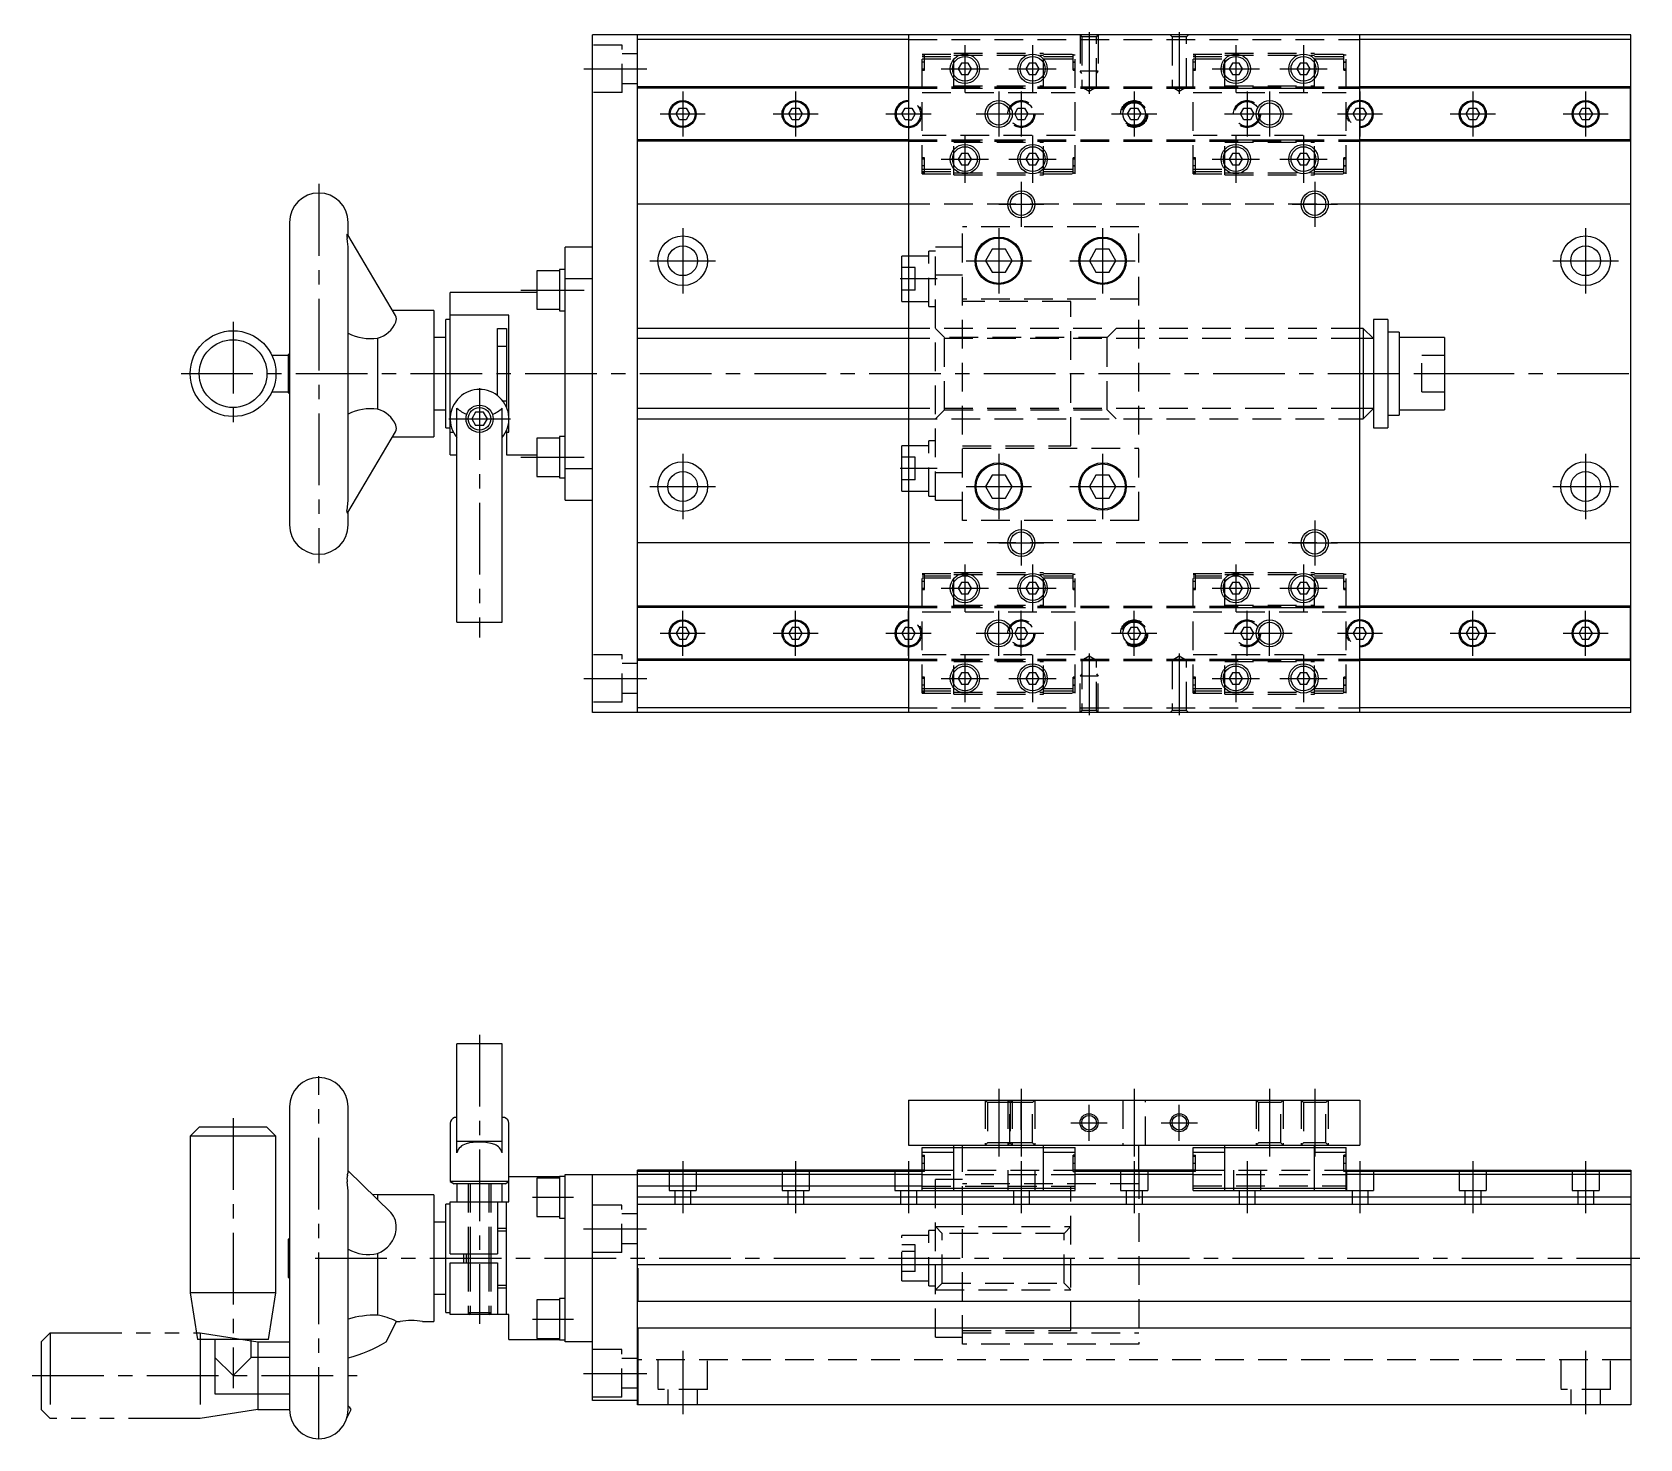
# Model space of a CAD drawing. Extents: x -2 to 580, y -8 to 322.
# Drawn here: x 224.1 to 580.2, y 10 to 321.5 of the extents above; entities that cross this region are included whole.
import ezdxf

# ---------------------------------------------------------------- set-up
doc = ezdxf.new("R2010")
doc.units = 0
doc.header["$LTSCALE"] = 0.5
for name, pattern in [('CENTER', [50.8, 31.75, -6.35, 6.35, -6.35]), ('DASHED', [19.05, 12.7, -6.35]), ('PHANTOM', [63.5, 31.75, -6.35, 6.35, -6.35, 6.35, -6.35])]:
    doc.linetypes.add(name, pattern=pattern)
for name, color, linetype in [('MSM_CENTER', 1, 'CENTER'), ('MSM_CONTINUOUS', 7, 'CONTINUOUS'), ('MSM_DASHED', 4, 'DASHED'), ('MSM_IMAGINARY', 6, 'PHANTOM'), ('MSM_NARROW', 5, 'CONTINUOUS')]:
    doc.layers.add(name, color=color, linetype=linetype)

msp = doc.modelspace()

# ---------------------------------------------------------------- linework, layer by layer
at = {"layer": 'MSM_CENTER'}
for p, q in [((458.23, 321.5), (458.23, 307.82)), ((478.23, 321.5), (478.23, 307.82)), ((430.73, 318.63), (430.73, 308.13)), ((445.73, 318.63), (445.73, 308.13)), ((490.73, 318.63), (490.73, 308.13)), ((505.73, 318.63), (505.73, 308.13)), ((346.31, 313.38), (360.31, 313.38)), ((421.81, 314.88), (421.26, 314.88)), ((425.48, 313.38), (435.98, 313.38)), ((440.48, 313.38), (450.98, 313.38)), ((455.21, 314.88), (454.66, 314.88)), ((481.81, 314.88), (481.26, 314.88)), ((485.48, 313.38), (495.98, 313.38)), ((500.48, 313.38), (510.98, 313.38)), ((515.21, 314.88), (514.66, 314.88)), ((368.23, 308.38), (368.23, 298.38)), ((393.23, 308.38), (393.23, 298.38)), ((418.23, 308.38), (418.23, 298.38)), ((438.23, 308.38), (438.23, 298.38)), ((443.23, 308.38), (443.23, 298.38)), ((468.23, 308.38), (468.23, 298.38)), ((493.23, 308.38), (493.23, 298.38)), ((498.23, 308.38), (498.23, 298.38)), ((518.23, 308.38), (518.23, 298.38)), ((543.23, 308.38), (543.23, 298.38)), ((568.23, 308.38), (568.23, 298.38)), ((363.23, 303.38), (373.23, 303.38)), ((388.23, 303.38), (398.23, 303.38)), ((413.23, 303.38), (423.23, 303.38)), ((433.23, 303.38), (448.23, 303.38)), ((463.23, 303.38), (473.23, 303.38)), ((488.23, 303.38), (503.23, 303.38)), ((513.23, 303.38), (523.23, 303.38)), ((538.23, 303.38), (548.23, 303.38)), ((563.23, 303.38), (573.23, 303.38)), ((430.73, 298.63), (430.73, 288.13)), ((445.73, 298.63), (445.73, 288.13)), ((490.73, 298.63), (490.73, 288.13)), ((505.73, 298.63), (505.73, 288.13)), ((425.48, 293.38), (435.98, 293.38)), ((440.48, 293.38), (450.98, 293.38)), ((485.48, 293.38), (495.98, 293.38)), ((500.48, 293.38), (510.98, 293.38)), ((421.81, 291.88), (421.26, 291.88)), ((455.21, 291.88), (454.66, 291.88)), ((481.81, 291.88), (481.26, 291.88)), ((515.21, 291.88), (514.66, 291.88)), ((287.63, 287.88), (287.63, 203.88)), ((443.23, 288.38), (443.23, 278.38)), ((508.23, 288.38), (508.23, 278.38)), ((438.23, 283.38), (448.23, 283.38)), ((503.23, 283.38), (513.23, 283.38)), ((368.23, 278.13), (368.23, 263.63)), ((438.23, 278.13), (438.23, 263.63)), ((461.23, 278.13), (461.23, 263.63)), ((568.23, 278.13), (568.23, 263.63)), ((360.98, 270.88), (375.48, 270.88)), ((430.98, 270.88), (445.48, 270.88)), ((453.98, 270.88), (468.48, 270.88)), ((560.98, 270.88), (575.48, 270.88)), ((332.41, 264.38), (346.41, 264.38)), ((424.61, 266.88), (416.36, 266.88)), ((268.63, 257.38), (268.63, 234.38)), ((257.13, 245.88), (580.23, 245.88)), ((323.23, 242.7), (323.23, 187.44)), ((316.41, 235.88), (330.06, 235.88)), ((368.23, 228.13), (368.23, 213.63)), ((438.23, 228.13), (438.23, 213.63)), ((461.23, 228.13), (461.23, 213.63)), ((568.23, 228.13), (568.23, 213.63)), ((332.41, 227.38), (346.41, 227.38)), ((424.61, 224.88), (416.36, 224.88)), ((360.98, 220.88), (375.48, 220.88)), ((430.98, 220.88), (445.48, 220.88)), ((453.98, 220.88), (468.48, 220.88)), ((560.98, 220.88), (575.48, 220.88)), ((443.23, 213.38), (443.23, 203.38)), ((508.23, 213.38), (508.23, 203.38)), ((438.23, 208.38), (448.23, 208.38)), ((503.23, 208.38), (513.23, 208.38)), ((430.73, 203.63), (430.73, 193.13)), ((445.73, 203.63), (445.73, 193.13)), ((490.73, 203.63), (490.73, 193.13)), ((505.73, 203.63), (505.73, 193.13)), ((421.81, 199.88), (421.26, 199.88)), ((455.21, 199.88), (454.66, 199.88)), ((481.81, 199.88), (481.26, 199.88)), ((515.21, 199.88), (514.66, 199.88)), ((425.48, 198.38), (435.98, 198.38)), ((440.48, 198.38), (450.98, 198.38)), ((485.48, 198.38), (495.98, 198.38)), ((500.48, 198.38), (510.98, 198.38)), ((368.23, 183.38), (368.23, 193.38)), ((393.23, 183.38), (393.23, 193.38)), ((418.23, 183.38), (418.23, 193.38)), ((438.23, 183.38), (438.23, 193.38)), ((443.23, 183.38), (443.23, 193.38)), ((468.23, 183.38), (468.23, 193.38)), ((493.23, 183.38), (493.23, 193.38)), ((498.23, 183.38), (498.23, 193.38)), ((518.23, 183.38), (518.23, 193.38)), ((543.23, 183.38), (543.23, 193.38)), ((568.23, 183.38), (568.23, 193.38)), ((363.23, 188.38), (373.23, 188.38)), ((388.23, 188.38), (398.23, 188.38)), ((413.23, 188.38), (423.23, 188.38)), ((433.23, 188.38), (448.23, 188.38)), ((463.23, 188.38), (473.23, 188.38)), ((488.23, 188.38), (503.23, 188.38)), ((513.23, 188.38), (523.23, 188.38)), ((538.23, 188.38), (548.23, 188.38)), ((563.23, 188.38), (573.23, 188.38)), ((430.73, 183.63), (430.73, 173.13)), ((445.73, 183.63), (445.73, 173.13)), ((458.23, 183.94), (458.23, 170.26)), ((478.23, 183.94), (478.23, 170.26)), ((490.73, 183.63), (490.73, 173.13)), ((505.73, 183.63), (505.73, 173.13)), ((346.31, 178.38), (360.31, 178.38)), ((425.48, 178.38), (435.98, 178.38)), ((440.48, 178.38), (450.98, 178.38)), ((485.48, 178.38), (495.98, 178.38)), ((500.48, 178.38), (510.98, 178.38)), ((421.81, 176.88), (421.26, 176.88)), ((455.21, 176.88), (454.66, 176.88)), ((481.81, 176.88), (481.26, 176.88)), ((515.21, 176.88), (514.66, 176.88)), ((323.23, 99.5), (323.23, 35.5)), ((287.63, 10), (287.63, 90.33)), ((438.23, 87.5), (438.23, 72.5)), ((443.23, 87.5), (443.23, 72.5)), ((468.23, 87.5), (468.23, 72.5)), ((498.23, 87.5), (498.23, 72.5)), ((508.23, 87.5), (508.23, 72.5)), ((458.23, 76), (458.23, 84)), ((478.23, 76), (478.23, 84)), ((268.63, 81), (268.63, 21.25)), ((454.23, 80), (462.23, 80)), ((474.23, 80), (482.23, 80)), ((368.23, 71.5), (368.23, 60)), ((393.23, 71.5), (393.23, 60)), ((418.23, 71.5), (418.23, 60)), ((443.23, 71.5), (443.23, 60)), ((468.23, 71.5), (468.23, 60)), ((493.23, 71.5), (493.23, 60)), ((518.23, 71.5), (518.23, 60)), ((543.23, 71.5), (543.23, 60)), ((568.23, 71.5), (568.23, 60)), ((421.81, 71), (421.26, 71)), ((455.21, 71), (454.66, 71)), ((481.81, 71), (481.26, 71)), ((515.21, 71), (514.66, 71)), ((334.93, 63.5), (344.03, 63.5)), ((346.23, 56.5), (360.23, 56.5)), ((286.83, 50), (580.23, 50)), ((334.93, 36.5), (344.03, 36.5)), ((368.23, 29.5), (368.23, 15.5)), ((568.23, 29.5), (568.23, 15.5)), ((224.13, 24), (296.13, 24)), ((346.23, 24.5), (360.28, 24.5))]:
    msp.add_line(p, q, dxfattribs=at)
at = {"layer": 'MSM_CONTINUOUS'}
for p, q in [((348.23, 170.88), (348.23, 320.88)), ((358.23, 320.88), (348.23, 320.88)), ((358.23, 170.88), (358.23, 320.88)), ((358.23, 320.83), (358.28, 320.83)), ((578.23, 320.88), (358.28, 320.88)), ((358.28, 320.88), (358.28, 320.83)), ((418.23, 320.88), (418.23, 170.88)), ((518.23, 170.88), (518.23, 320.88)), ((578.23, 170.88), (578.23, 320.88)), ((418.23, 319.88), (358.23, 319.88)), ((578.23, 319.88), (518.23, 319.88)), ((429.99, 314.66), (429.26, 313.38)), ((429.26, 313.38), (429.99, 312.1)), ((431.47, 314.66), (429.99, 314.66)), ((432.21, 313.38), (431.47, 314.66)), ((431.47, 312.1), (432.21, 313.38)), ((444.99, 314.66), (444.26, 313.38)), ((444.26, 313.38), (444.99, 312.1)), ((446.47, 314.66), (444.99, 314.66)), ((447.21, 313.38), (446.47, 314.66)), ((446.47, 312.1), (447.21, 313.38)), ((489.99, 314.66), (489.26, 313.38)), ((489.26, 313.38), (489.99, 312.1)), ((491.47, 314.66), (489.99, 314.66)), ((492.21, 313.38), (491.47, 314.66)), ((491.47, 312.1), (492.21, 313.38)), ((504.99, 314.66), (504.26, 313.38)), ((504.26, 313.38), (504.99, 312.1)), ((506.47, 314.66), (504.99, 314.66)), ((507.21, 313.38), (506.47, 314.66)), ((506.47, 312.1), (507.21, 313.38)), ((429.99, 312.1), (431.47, 312.1)), ((444.99, 312.1), (446.47, 312.1)), ((489.99, 312.1), (491.47, 312.1)), ((504.99, 312.1), (506.47, 312.1)), ((418.23, 309.38), (358.23, 309.38)), ((418.23, 309.08), (358.23, 309.08)), ((578.23, 309.38), (518.23, 309.38)), ((578.18, 309.08), (518.23, 309.08)), ((578.18, 297.38), (578.18, 309.38)), ((366.76, 303.38), (367.49, 304.66)), ((367.49, 302.1), (366.76, 303.38)), ((367.49, 304.66), (368.97, 304.66)), ((368.97, 304.66), (369.71, 303.38)), ((369.71, 303.38), (368.97, 302.1)), ((391.76, 303.38), (392.49, 304.66)), ((392.49, 302.1), (391.76, 303.38)), ((392.49, 304.66), (393.97, 304.66)), ((393.97, 304.66), (394.71, 303.38)), ((394.71, 303.38), (393.97, 302.1)), ((416.76, 303.38), (417.49, 304.66)), ((417.49, 302.1), (416.76, 303.38)), ((417.49, 304.66), (418.23, 304.66)), ((466.76, 303.38), (467.49, 304.66)), ((467.49, 302.1), (466.76, 303.38)), ((467.49, 304.66), (468.97, 304.66)), ((468.97, 304.66), (469.71, 303.38)), ((469.71, 303.38), (468.97, 302.1)), ((518.23, 304.66), (518.97, 304.66)), ((518.97, 304.66), (519.71, 303.38)), ((519.71, 303.38), (518.97, 302.1)), ((541.76, 303.38), (542.49, 304.66)), ((542.49, 302.1), (541.76, 303.38)), ((542.49, 304.66), (543.97, 304.66)), ((543.97, 304.66), (544.71, 303.38)), ((544.71, 303.38), (543.97, 302.1)), ((566.76, 303.38), (567.49, 304.66)), ((567.49, 302.1), (566.76, 303.38)), ((567.49, 304.66), (568.97, 304.66)), ((568.97, 304.66), (569.71, 303.38)), ((569.71, 303.38), (568.97, 302.1)), ((368.97, 302.1), (367.49, 302.1)), ((393.97, 302.1), (392.49, 302.1)), ((418.23, 302.1), (417.49, 302.1)), ((468.97, 302.1), (467.49, 302.1)), ((518.23, 302.1), (518.97, 302.1)), ((543.97, 302.1), (542.49, 302.1)), ((568.97, 302.1), (567.49, 302.1)), ((418.23, 297.68), (358.23, 297.68)), ((418.23, 297.38), (358.23, 297.38)), ((578.18, 297.68), (518.23, 297.68)), ((578.18, 297.38), (518.23, 297.38)), ((429.99, 294.66), (429.26, 293.38)), ((429.26, 293.38), (429.99, 292.1)), ((431.47, 294.66), (429.99, 294.66)), ((429.99, 292.1), (431.47, 292.1)), ((432.21, 293.38), (431.47, 294.66)), ((431.47, 292.1), (432.21, 293.38)), ((444.99, 294.66), (444.26, 293.38)), ((444.26, 293.38), (444.99, 292.1)), ((446.47, 294.66), (444.99, 294.66)), ((444.99, 292.1), (446.47, 292.1)), ((447.21, 293.38), (446.47, 294.66)), ((446.47, 292.1), (447.21, 293.38)), ((489.99, 294.66), (489.26, 293.38)), ((489.26, 293.38), (489.99, 292.1)), ((491.47, 294.66), (489.99, 294.66)), ((489.99, 292.1), (491.47, 292.1)), ((492.21, 293.38), (491.47, 294.66)), ((491.47, 292.1), (492.21, 293.38)), ((504.99, 294.66), (504.26, 293.38)), ((504.26, 293.38), (504.99, 292.1)), ((506.47, 294.66), (504.99, 294.66)), ((504.99, 292.1), (506.47, 292.1)), ((507.21, 293.38), (506.47, 294.66)), ((506.47, 292.1), (507.21, 293.38)), ((418.23, 283.38), (358.23, 283.38)), ((578.23, 283.38), (518.23, 283.38)), ((281.13, 279.38), (281.13, 212.38)), ((294.13, 276.47), (294.13, 279.38)), ((304.63, 258.74), (294.04, 276.64)), ((294.13, 218.41), (294.13, 273.35)), ((342.23, 217.88), (342.23, 273.88)), ((348.23, 273.88), (342.23, 273.88)), ((416.73, 261.88), (416.73, 271.88)), ((418.23, 271.88), (416.73, 271.88)), ((436.77, 273.42), (435.3, 270.88)), ((435.3, 270.88), (436.77, 268.34)), ((439.7, 273.42), (436.77, 273.42)), ((441.17, 270.88), (439.7, 273.42)), ((439.7, 268.34), (441.17, 270.88)), ((459.77, 273.42), (458.3, 270.88)), ((458.3, 270.88), (459.77, 268.34)), ((462.7, 273.42), (459.77, 273.42)), ((464.17, 270.88), (462.7, 273.42)), ((462.7, 268.34), (464.17, 270.88)), ((335.93, 268.63), (335.93, 260.13)), ((340.93, 268.63), (335.93, 268.63)), ((340.93, 268.98), (340.93, 259.78)), ((342.23, 268.98), (340.93, 268.98)), ((436.77, 268.34), (439.7, 268.34)), ((459.77, 268.34), (462.7, 268.34)), ((316.73, 227.91), (316.73, 263.88)), ((335.93, 263.88), (316.73, 263.88)), ((348.23, 266.9), (342.23, 266.9)), ((335.93, 260.13), (340.93, 260.13)), ((416.73, 261.88), (418.23, 261.88)), ((313.13, 259.88), (303.95, 259.88)), ((313.13, 259.88), (313.13, 231.88)), ((315.73, 233.88), (315.73, 257.88)), ((316.73, 257.88), (315.73, 257.88)), ((329.73, 258.83), (316.73, 258.83)), ((329.73, 232.93), (329.73, 258.83)), ((340.93, 259.78), (342.23, 259.78)), ((521.23, 257.88), (521.23, 233.88)), ((524.43, 257.88), (521.23, 257.88)), ((524.43, 257.88), (524.43, 233.88)), ((300.63, 253.78), (300.63, 237.98)), ((315.73, 253.88), (313.13, 253.88)), ((327.23, 255.88), (329.23, 255.88)), ((327.23, 241), (327.23, 255.88)), ((329.23, 255.88), (329.23, 238.38)), ((418.23, 255.88), (358.23, 255.88)), ((518.98, 255.88), (518.23, 255.88)), ((521.23, 253.63), (518.98, 255.88)), ((518.98, 255.88), (518.98, 235.88)), ((526.93, 255.08), (524.43, 255.08)), ((526.93, 255.08), (526.93, 236.68)), ((536.93, 253.88), (526.93, 253.88)), ((536.93, 253.88), (536.93, 237.88)), ((280.83, 249.88), (277.25, 249.88)), ((280.83, 250.13), (280.83, 241.63)), ((281.13, 250.13), (280.83, 250.13)), ((329.23, 251.88), (327.23, 251.88)), ((277.25, 241.88), (280.83, 241.88)), ((280.83, 241.63), (281.13, 241.63)), ((328.36, 239.88), (329.23, 239.88)), ((313.13, 237.88), (315.73, 237.88)), ((318.23, 190.88), (318.23, 238.21)), ((322.37, 237.38), (321.5, 235.88)), ((321.5, 235.88), (322.37, 234.38)), ((324.1, 237.38), (322.37, 237.38)), ((324.97, 235.88), (324.1, 237.38)), ((324.1, 234.38), (324.97, 235.88)), ((328.23, 190.88), (328.23, 238.21)), ((358.23, 235.88), (418.23, 235.88)), ((518.23, 235.88), (518.98, 235.88)), ((518.98, 235.88), (521.23, 238.13)), ((524.43, 236.68), (526.93, 236.68)), ((526.93, 237.88), (536.93, 237.88)), ((294.04, 215.13), (304.63, 233.02)), ((303.95, 231.88), (313.13, 231.88)), ((315.73, 233.88), (316.73, 233.88)), ((316.73, 232.93), (317.44, 232.93)), ((324.1, 234.38), (322.37, 234.38)), ((329.23, 233.38), (329.23, 227.88)), ((329.23, 232.93), (329.73, 232.93)), ((335.93, 231.63), (335.93, 223.13)), ((340.93, 231.63), (335.93, 231.63)), ((340.93, 231.98), (340.93, 222.78)), ((342.23, 231.98), (340.93, 231.98)), ((521.23, 233.88), (524.43, 233.88)), ((316.73, 227.91), (318.23, 227.91)), ((418.23, 229.88), (416.73, 229.88)), ((416.73, 219.88), (416.73, 229.88)), ((329.23, 227.88), (335.93, 227.88)), ((342.23, 224.86), (348.23, 224.86)), ((335.93, 223.13), (340.93, 223.13)), ((340.93, 222.78), (342.23, 222.78)), ((436.77, 223.42), (435.3, 220.88)), ((435.3, 220.88), (436.77, 218.34)), ((439.7, 223.42), (436.77, 223.42)), ((441.17, 220.88), (439.7, 223.42)), ((439.7, 218.34), (441.17, 220.88)), ((459.77, 223.42), (458.3, 220.88)), ((458.3, 220.88), (459.77, 218.34)), ((462.7, 223.42), (459.77, 223.42)), ((464.17, 220.88), (462.7, 223.42)), ((462.7, 218.34), (464.17, 220.88)), ((342.23, 217.88), (348.23, 217.88)), ((416.73, 219.88), (418.23, 219.88)), ((436.77, 218.34), (439.7, 218.34)), ((459.77, 218.34), (462.7, 218.34)), ((294.13, 212.38), (294.13, 215.28)), ((418.23, 208.38), (358.23, 208.38)), ((578.23, 208.38), (518.23, 208.38)), ((429.99, 199.66), (429.26, 198.38)), ((431.47, 199.66), (429.99, 199.66)), ((432.21, 198.38), (431.47, 199.66)), ((444.99, 199.66), (444.26, 198.38)), ((446.47, 199.66), (444.99, 199.66)), ((447.21, 198.38), (446.47, 199.66)), ((489.99, 199.66), (489.26, 198.38)), ((491.47, 199.66), (489.99, 199.66)), ((492.21, 198.38), (491.47, 199.66)), ((504.99, 199.66), (504.26, 198.38)), ((506.47, 199.66), (504.99, 199.66)), ((507.21, 198.38), (506.47, 199.66)), ((429.26, 198.38), (429.99, 197.1)), ((429.99, 197.1), (431.47, 197.1)), ((431.47, 197.1), (432.21, 198.38)), ((444.26, 198.38), (444.99, 197.1)), ((444.99, 197.1), (446.47, 197.1)), ((446.47, 197.1), (447.21, 198.38)), ((489.26, 198.38), (489.99, 197.1)), ((489.99, 197.1), (491.47, 197.1)), ((491.47, 197.1), (492.21, 198.38)), ((504.26, 198.38), (504.99, 197.1)), ((504.99, 197.1), (506.47, 197.1)), ((506.47, 197.1), (507.21, 198.38)), ((418.23, 194.38), (358.23, 194.38)), ((418.23, 194.08), (358.23, 194.08)), ((578.18, 194.38), (518.23, 194.38)), ((578.18, 194.08), (518.23, 194.08)), ((578.18, 182.38), (578.18, 194.38)), ((318.23, 190.88), (328.23, 190.88)), ((367.49, 189.66), (366.76, 188.38)), ((368.97, 189.66), (367.49, 189.66)), ((369.71, 188.38), (368.97, 189.66)), ((392.49, 189.66), (391.76, 188.38)), ((393.97, 189.66), (392.49, 189.66)), ((394.71, 188.38), (393.97, 189.66)), ((417.49, 189.66), (416.76, 188.38)), ((418.23, 189.66), (417.49, 189.66)), ((467.49, 189.66), (466.76, 188.38)), ((468.97, 189.66), (467.49, 189.66)), ((469.71, 188.38), (468.97, 189.66)), ((518.23, 189.66), (518.97, 189.66)), ((519.71, 188.38), (518.97, 189.66)), ((542.49, 189.66), (541.76, 188.38)), ((543.97, 189.66), (542.49, 189.66)), ((544.71, 188.38), (543.97, 189.66)), ((567.49, 189.66), (566.76, 188.38)), ((568.97, 189.66), (567.49, 189.66)), ((569.71, 188.38), (568.97, 189.66)), ((366.76, 188.38), (367.49, 187.1)), ((367.49, 187.1), (368.97, 187.1)), ((368.97, 187.1), (369.71, 188.38)), ((391.76, 188.38), (392.49, 187.1)), ((392.49, 187.1), (393.97, 187.1)), ((393.97, 187.1), (394.71, 188.38)), ((416.76, 188.38), (417.49, 187.1)), ((417.49, 187.1), (418.23, 187.1)), ((466.76, 188.38), (467.49, 187.1)), ((467.49, 187.1), (468.97, 187.1)), ((468.97, 187.1), (469.71, 188.38)), ((518.23, 187.1), (518.97, 187.1)), ((518.97, 187.1), (519.71, 188.38)), ((541.76, 188.38), (542.49, 187.1)), ((542.49, 187.1), (543.97, 187.1)), ((543.97, 187.1), (544.71, 188.38)), ((566.76, 188.38), (567.49, 187.1)), ((567.49, 187.1), (568.97, 187.1)), ((568.97, 187.1), (569.71, 188.38)), ((418.23, 182.68), (358.23, 182.68)), ((418.23, 182.38), (358.23, 182.38)), ((578.18, 182.68), (518.23, 182.68)), ((578.23, 182.38), (518.23, 182.38)), ((429.99, 179.66), (429.26, 178.38)), ((429.26, 178.38), (429.99, 177.1)), ((431.47, 179.66), (429.99, 179.66)), ((432.21, 178.38), (431.47, 179.66)), ((431.47, 177.1), (432.21, 178.38)), ((444.99, 179.66), (444.26, 178.38)), ((444.26, 178.38), (444.99, 177.1)), ((446.47, 179.66), (444.99, 179.66)), ((447.21, 178.38), (446.47, 179.66)), ((446.47, 177.1), (447.21, 178.38)), ((489.99, 179.66), (489.26, 178.38)), ((489.26, 178.38), (489.99, 177.1)), ((491.47, 179.66), (489.99, 179.66)), ((492.21, 178.38), (491.47, 179.66)), ((491.47, 177.1), (492.21, 178.38)), ((504.99, 179.66), (504.26, 178.38)), ((504.26, 178.38), (504.99, 177.1)), ((506.47, 179.66), (504.99, 179.66)), ((507.21, 178.38), (506.47, 179.66)), ((506.47, 177.1), (507.21, 178.38)), ((429.99, 177.1), (431.47, 177.1)), ((444.99, 177.1), (446.47, 177.1)), ((489.99, 177.1), (491.47, 177.1)), ((504.99, 177.1), (506.47, 177.1)), ((418.23, 171.88), (358.23, 171.88)), ((358.28, 170.93), (358.23, 170.93)), ((358.28, 170.93), (358.28, 170.88)), ((578.23, 171.88), (518.23, 171.88)), ((358.23, 170.88), (348.23, 170.88)), ((578.23, 170.88), (358.28, 170.88)), ((318.23, 73.36), (318.23, 97.5)), ((328.23, 97.5), (318.23, 97.5)), ((328.23, 73.36), (328.23, 97.5)), ((281.13, 83.5), (281.13, 16.5)), ((294.13, 69.17), (294.13, 83.5)), ((418.23, 85), (418.23, 75)), ((418.23, 85), (518.23, 85)), ((518.23, 85), (518.23, 75)), ((261.13, 79), (259.13, 77)), ((276.13, 79), (261.13, 79)), ((278.13, 77), (276.13, 79)), ((316.73, 79.87), (316.73, 67)), ((329.73, 62.5), (329.73, 79.87)), ((259.13, 77), (259.13, 42.33)), ((278.13, 77), (259.13, 77)), ((278.13, 42.33), (278.13, 77)), ((318.23, 75.92), (328.23, 75.92)), ((418.23, 75), (518.23, 75)), ((428.28, 65), (428.28, 75)), ((448.18, 65), (448.18, 75)), ((469.23, 69.5), (469.23, 75)), ((488.28, 65), (488.28, 75)), ((508.18, 65), (508.18, 75)), ((421.28, 74.5), (455.18, 74.5)), ((421.28, 65), (421.28, 74.5)), ((421.28, 73.5), (428.28, 73.5)), ((421.28, 72.8), (421.78, 72.8)), ((421.78, 72.5), (421.28, 72.5)), ((421.78, 69.2), (421.78, 72.8)), ((448.18, 73.5), (455.18, 73.5)), ((454.68, 69.2), (454.68, 72.8)), ((455.18, 72.8), (454.68, 72.8)), ((455.18, 72.5), (454.68, 72.5)), ((455.18, 65), (455.18, 74.5)), ((481.28, 65), (481.28, 74.5)), ((481.28, 74.5), (515.18, 74.5)), ((481.28, 73.5), (488.28, 73.5)), ((481.28, 72.8), (481.78, 72.8)), ((481.78, 72.5), (481.28, 72.5)), ((481.78, 69.2), (481.78, 72.8)), ((508.18, 73.5), (515.18, 73.5)), ((515.18, 72.8), (514.68, 72.8)), ((514.68, 69.2), (514.68, 72.8)), ((515.18, 72.5), (514.68, 72.5)), ((515.18, 65), (515.18, 74.5)), ((303.56, 60.15), (294.13, 69.35)), ((340.93, 68), (329.73, 68)), ((340.93, 67.75), (335.93, 67.75)), ((335.93, 67.75), (335.93, 59.25)), ((342.23, 68.1), (340.93, 68.1)), ((340.93, 68.1), (340.93, 58.9)), ((342.23, 31.5), (342.23, 68.5)), ((342.23, 68.5), (358.23, 68.5)), ((348.23, 18.5), (348.23, 68.5)), ((358.23, 17.5), (358.23, 69.5)), ((421.78, 69.5), (358.23, 69.5)), ((421.78, 69.2), (358.23, 69.2)), ((421.28, 68.55), (358.23, 68.55)), ((421.78, 69.2), (421.28, 69.2)), ((481.78, 69.5), (454.68, 69.5)), ((454.68, 69.2), (455.18, 69.2)), ((481.28, 69.2), (455.18, 69.2)), ((481.28, 68.55), (455.18, 68.55)), ((481.78, 69.2), (481.28, 69.2)), ((514.68, 69.5), (578.23, 69.5)), ((578.23, 69.2), (514.68, 69.2)), ((578.23, 68.55), (515.18, 68.55)), ((578.23, 69.5), (578.23, 17.5)), ((294.13, 16.5), (294.13, 64.22)), ((329.73, 67), (316.73, 67)), ((316.73, 67), (317.6, 66.5)), ((328.87, 66.5), (317.6, 66.5)), ((318.23, 66.5), (318.23, 62.5)), ((328.23, 62.5), (328.23, 66.5)), ((328.87, 66.5), (329.73, 67)), ((421.28, 65.95), (358.23, 65.95)), ((421.28, 65.5), (455.18, 65.5)), ((421.28, 65), (455.18, 65)), ((481.28, 65.5), (515.18, 65.5)), ((481.28, 65), (515.18, 65)), ((300.63, 64), (299.51, 64.1)), ((313.13, 64), (300.63, 64)), ((300.63, 64), (300.63, 63.01)), ((313.13, 64), (313.13, 36)), ((315.73, 38), (315.73, 62)), ((316.73, 62), (315.73, 62)), ((316.73, 51), (316.73, 62.5)), ((316.73, 62.5), (329.73, 62.5)), ((327.23, 62.5), (327.23, 51)), ((329.23, 37.5), (329.23, 62.5)), ((578.23, 63.5), (358.23, 63.5)), ((358.23, 62), (578.23, 62)), ((315.73, 58), (313.13, 58)), ((335.93, 59.25), (340.93, 59.25)), ((340.93, 58.9), (342.23, 58.9)), ((281.13, 54.25), (280.83, 54.25)), ((280.83, 54.25), (280.83, 45.75)), ((327.23, 56.63), (329.23, 56.63)), ((329.23, 56), (327.23, 56)), ((300.63, 51.06), (300.63, 37.38)), ((316.73, 51), (327.23, 51)), ((319.73, 49), (319.73, 51)), ((320.23, 51), (320.23, 49)), ((320.73, 51.02), (320.73, 49.02)), ((325.73, 51.02), (325.73, 49.02)), ((316.73, 49), (327.23, 49)), ((316.73, 37.5), (316.73, 49)), ((327.23, 49), (327.23, 37.5)), ((578.23, 48.5), (358.23, 48.5)), ((358.28, 47.81), (358.23, 47.81)), ((358.28, 47.81), (358.28, 40.5)), ((280.83, 45.75), (281.13, 45.75)), ((327.23, 44), (329.23, 44)), ((329.23, 43.37), (327.23, 43.37)), ((259.13, 42.33), (260.75, 32)), ((278.13, 42.33), (259.13, 42.33)), ((276.52, 32), (278.13, 42.33)), ((313.13, 42), (315.73, 42)), ((340.93, 40.75), (335.93, 40.75)), ((335.93, 40.75), (335.93, 32.25)), ((342.23, 41.1), (340.93, 41.1)), ((340.93, 41.1), (340.93, 31.9)), ((358.23, 40.5), (578.23, 40.5)), ((302.51, 31.49), (304.82, 36)), ((304.8, 36), (305.63, 36)), ((310.63, 36), (313.13, 36)), ((315.73, 38), (316.73, 38)), ((329.73, 37.5), (316.73, 37.5)), ((329.73, 32), (329.73, 37.5)), ((335.93, 32.25), (340.93, 32.25)), ((578.23, 34.5), (358.23, 34.5)), ((358.28, 34.5), (358.28, 17.5)), ((276.52, 32), (260.75, 32)), ((264.63, 32), (264.63, 20)), ((272.63, 28), (272.63, 32)), ((329.73, 32), (340.93, 32)), ((340.93, 31.9), (342.23, 31.9)), ((348.23, 31.5), (342.23, 31.5)), ((264.63, 28), (268.63, 24)), ((268.63, 24), (272.63, 28)), ((281.13, 28), (272.63, 28)), ((264.63, 20), (281.13, 20)), ((358.23, 18.5), (348.23, 18.5)), ((293.85, 14.6), (294.83, 16.51)), ((578.23, 17.5), (358.23, 17.5))]:
    msp.add_line(p, q, dxfattribs=at)
for centre, radius in [((430.73, 313.38), 3.25), ((430.73, 313.38), 2.75), ((445.73, 313.38), 3.25), ((445.73, 313.38), 2.75), ((490.73, 313.38), 3.25), ((490.73, 313.38), 2.75), ((505.73, 313.38), 3.25), ((505.73, 313.38), 2.75), ((368.23, 303.38), 3), ((393.23, 303.38), 3), ((543.23, 303.38), 3), ((568.23, 303.38), 3), ((368.23, 303.38), 2.75), ((393.23, 303.38), 2.75), ((438.23, 303.38), 2.46), ((468.23, 303.38), 2.5), ((498.23, 303.38), 2.46), ((543.23, 303.38), 2.75), ((568.23, 303.38), 2.75), ((430.73, 293.38), 3.25), ((430.73, 293.38), 2.75), ((445.73, 293.38), 3.25), ((445.73, 293.38), 2.75), ((490.73, 293.38), 3.25), ((490.73, 293.38), 2.75), ((505.73, 293.38), 3.25), ((505.73, 293.38), 2.75), ((443.23, 283.38), 2.46), ((508.23, 283.38), 2.46), ((368.23, 270.88), 5.5), ((438.23, 270.88), 5.25), ((438.23, 270.88), 5), ((461.23, 270.88), 5.25), ((461.23, 270.88), 5), ((568.23, 270.88), 5.5), ((368.23, 270.88), 3.3), ((568.23, 270.88), 3.3), ((268.63, 245.88), 9.5), ((268.63, 245.88), 7.5), ((323.23, 235.88), 3), ((323.23, 235.88), 2.5), ((368.23, 220.88), 5.5), ((438.23, 220.88), 5.25), ((438.23, 220.88), 5), ((461.23, 220.88), 5.25), ((461.23, 220.88), 5), ((568.23, 220.88), 5.5), ((368.23, 220.88), 3.3), ((568.23, 220.88), 3.3), ((443.23, 208.38), 2.46), ((508.23, 208.38), 2.46), ((430.73, 198.38), 3.25), ((430.73, 198.38), 2.75), ((445.73, 198.38), 3.25), ((445.73, 198.38), 2.75), ((490.73, 198.38), 3.25), ((490.73, 198.38), 2.75), ((505.73, 198.38), 3.25), ((505.73, 198.38), 2.75), ((368.23, 188.38), 3), ((368.23, 188.38), 2.75), ((393.23, 188.38), 3), ((393.23, 188.38), 2.75), ((438.23, 188.38), 2.46), ((468.23, 188.38), 2.5), ((498.23, 188.38), 2.46), ((543.23, 188.38), 3), ((543.23, 188.38), 2.75), ((568.23, 188.38), 3), ((568.23, 188.38), 2.75), ((430.73, 178.38), 3.25), ((445.73, 178.38), 3.25), ((490.73, 178.38), 3.25), ((505.73, 178.38), 3.25), ((430.73, 178.38), 2.75), ((445.73, 178.38), 2.75), ((490.73, 178.38), 2.75), ((505.73, 178.38), 2.75), ((458.23, 80), 1.62), ((478.23, 80), 1.62)]:
    msp.add_circle(centre, radius, dxfattribs=at)
for centre, radius, start, end in [((418.23, 303.38), 3, 90, 270), ((518.23, 303.38), 3, 270, 90), ((418.23, 303.38), 2.75, 90, 270), ((518.23, 303.38), 2.75, 270, 90), ((287.63, 279.38), 6.5, 0, 180), ((293.96, 276.64), 0.105, 119.5237, 192.7518), ((297.67, 276.55), 3.82, 178.9565, 191.624), ((293.91, 276.6), 0.137, 15.5371, 88.8315), ((277.71, 273.24), 16.42, 0.3761, 8.9123), ((299.07, 259.69), 6.12, 284.838, 336.9554), ((302.99, 257.94), 1.82, 339.2395, 26.0668), ((298.97, 264), 10.36, 242.071, 279.2121), ((323.23, 235.88), 6.5, 320.2849, 219.7151), ((299.01, 227.57), 10.54, 81.1232, 117.5922), ((299.06, 232.09), 6.1, 23.179, 75.0593), ((323.09, 243.49), 7.17, 227.3363, 247.8884), ((323.38, 243.49), 7.17, 292.1116, 312.6637), ((303.16, 233.8), 1.66, 332.1502, 24.6074), ((272.2, 218.88), 21.94, 350.9015, 358.8001), ((294.45, 215.27), 0.605, 166.8529, 201.0635), ((293.92, 215.18), 0.132, 255.0898, 332.3351), ((287.63, 212.38), 6.5, 180, 0), ((418.23, 188.38), 3, 90, 270), ((418.23, 188.38), 2.75, 90, 270), ((518.23, 188.38), 3, 270, 90), ((518.23, 188.38), 2.75, 270, 90), ((287.63, 83.5), 6.5, 0, 180), ((318.03, 79.87), 1.3, 104.5706, 180), ((323.23, 59.86), 21.97, 103.1548, 104.5706), ((323.23, 59.86), 21.97, 75.4294, 76.8452), ((328.43, 79.87), 1.3, 0, 75.4294), ((320.95, 72.6), 2.82, 104.3307, 164.452), ((323.19, 63.89), 11.82, 73.285, 104.38), ((325.45, 72.54), 2.9, 16.4368, 66.8771), ((297.75, 67.57), 3.89, 168.0109, 190.1656), ((289.94, 69.78), 4.24, 340.6182, 351.6048), ((272.52, 63.78), 21.62, 1.1694, 8.2434), ((300.22, 57.01), 4.58, 351.1545, 43.2973), ((298.4, 57.06), 6.4, 290.4568, 353.2437), ((298.57, 59.58), 8.77, 239.4822, 283.5907), ((300.12, 16.83), 20.56, 88.5832, 106.9784), ((298.48, 23.83), 13.72, 62.4871, 80.9637), ((308.13, 22.22), 14, 79.7135, 100.2865), ((286.47, 57.7), 30.72, 284.4471, 301.4783), ((287.63, 16.5), 6.5, 180, 0), ((274.31, 0.05), 26.29, 38.7334, 41.0812)]:
    msp.add_arc(centre, radius, start, end, dxfattribs=at)
at = {"layer": 'MSM_DASHED'}
for p, q in [((456.23, 320.88), (456.61, 320.5)), ((456.23, 320.88), (456.23, 312.88)), ((456.61, 320.5), (456.61, 309.38)), ((459.85, 320.5), (456.61, 320.5)), ((459.85, 320.5), (460.23, 320.88)), ((459.85, 309.38), (459.85, 320.5)), ((460.23, 320.88), (460.23, 312.88)), ((476.23, 320.88), (476.61, 320.5)), ((476.61, 320.5), (476.61, 309.38)), ((479.85, 320.5), (476.61, 320.5)), ((479.85, 320.5), (480.23, 320.88)), ((479.85, 309.38), (479.85, 320.5)), ((354.83, 318.63), (348.23, 318.63)), ((354.83, 308.13), (354.83, 318.63)), ((418.23, 319.88), (518.23, 319.88)), ((358.23, 316.68), (354.83, 316.68)), ((421.28, 290.13), (421.28, 316.63)), ((421.28, 316.63), (428.28, 316.63)), ((421.78, 316.38), (421.28, 316.38)), ((421.28, 316.13), (428.28, 316.13)), ((421.28, 315.63), (428.28, 315.63)), ((421.78, 314.88), (421.28, 314.88)), ((421.28, 313.38), (421.78, 313.38)), ((421.78, 313.08), (421.78, 316.63)), ((428.28, 316.88), (448.18, 316.88)), ((428.28, 309.13), (428.28, 316.88)), ((428.28, 316.38), (448.18, 316.38)), ((448.18, 309.13), (448.18, 316.88)), ((448.18, 316.63), (455.18, 316.63)), ((448.18, 316.13), (455.18, 316.13)), ((448.18, 315.63), (455.18, 315.63)), ((454.68, 313.08), (454.68, 316.63)), ((455.18, 316.38), (454.68, 316.38)), ((454.68, 314.88), (455.18, 314.88)), ((454.68, 313.38), (455.18, 313.38)), ((455.18, 290.13), (455.18, 316.63)), ((481.28, 316.63), (488.28, 316.63)), ((481.28, 290.13), (481.28, 316.63)), ((481.78, 316.38), (481.28, 316.38)), ((481.28, 316.13), (488.28, 316.13)), ((481.28, 315.63), (488.28, 315.63)), ((481.78, 314.88), (481.28, 314.88)), ((481.28, 313.38), (481.78, 313.38)), ((481.78, 313.08), (481.78, 316.63)), ((488.28, 316.88), (508.18, 316.88)), ((488.28, 309.13), (488.28, 316.88)), ((488.28, 316.38), (508.18, 316.38)), ((508.18, 309.13), (508.18, 316.88)), ((508.18, 316.63), (515.18, 316.63)), ((508.18, 316.13), (515.18, 316.13)), ((508.18, 315.63), (515.18, 315.63)), ((514.68, 313.08), (514.68, 316.63)), ((515.18, 316.38), (514.68, 316.38)), ((514.68, 314.88), (515.18, 314.88)), ((514.68, 313.38), (515.18, 313.38)), ((515.18, 290.13), (515.18, 316.63)), ((358.23, 310.08), (354.83, 310.08)), ((421.28, 313.08), (421.78, 313.08)), ((454.68, 313.08), (455.18, 313.08)), ((460.23, 312.88), (456.23, 312.88)), ((456.61, 312.38), (456.23, 312.88)), ((459.85, 312.38), (460.23, 312.88)), ((481.28, 313.08), (481.78, 313.08)), ((514.68, 313.08), (515.18, 313.08)), ((354.83, 308.13), (348.23, 308.13)), ((418.23, 309.38), (518.23, 309.38)), ((418.23, 309.08), (518.23, 309.08)), ((421.28, 308.13), (455.18, 308.13)), ((428.28, 309.63), (448.18, 309.63)), ((428.28, 309.13), (448.18, 309.13)), ((456.61, 309.38), (458.23, 308.44)), ((458.23, 308.44), (459.85, 309.38)), ((476.61, 309.38), (478.23, 308.44)), ((478.23, 308.44), (479.85, 309.38)), ((481.28, 308.13), (515.18, 308.13)), ((488.28, 309.63), (508.18, 309.63)), ((488.28, 309.13), (508.18, 309.13)), ((418.23, 304.66), (418.97, 304.66)), ((418.97, 304.66), (419.71, 303.38)), ((419.71, 303.38), (418.97, 302.1)), ((441.76, 303.38), (442.49, 304.66)), ((442.49, 302.1), (441.76, 303.38)), ((442.49, 304.66), (443.97, 304.66)), ((443.97, 304.66), (444.71, 303.38)), ((444.71, 303.38), (443.97, 302.1)), ((491.76, 303.38), (492.49, 304.66)), ((492.49, 302.1), (491.76, 303.38)), ((492.49, 304.66), (493.97, 304.66)), ((493.97, 304.66), (494.71, 303.38)), ((494.71, 303.38), (493.97, 302.1)), ((516.76, 303.38), (517.49, 304.66)), ((517.49, 302.1), (516.76, 303.38)), ((517.49, 304.66), (518.23, 304.66)), ((418.23, 302.1), (418.97, 302.1)), ((443.97, 302.1), (442.49, 302.1)), ((493.97, 302.1), (492.49, 302.1)), ((517.49, 302.1), (518.23, 302.1)), ((418.23, 297.68), (518.23, 297.68)), ((418.23, 297.38), (518.23, 297.38)), ((455.18, 298.63), (421.28, 298.63)), ((428.28, 297.63), (448.18, 297.63)), ((428.28, 289.88), (428.28, 297.63)), ((428.28, 297.13), (448.18, 297.13)), ((448.18, 289.88), (448.18, 297.63)), ((515.18, 298.63), (481.28, 298.63)), ((488.28, 297.63), (508.18, 297.63)), ((488.28, 289.88), (488.28, 297.63)), ((488.28, 297.13), (508.18, 297.13)), ((508.18, 289.88), (508.18, 297.63)), ((421.78, 293.68), (421.28, 293.68)), ((421.78, 293.38), (421.28, 293.38)), ((421.78, 290.13), (421.78, 293.68)), ((454.68, 290.13), (454.68, 293.68)), ((455.18, 293.68), (454.68, 293.68)), ((455.18, 293.38), (454.68, 293.38)), ((481.78, 293.68), (481.28, 293.68)), ((481.78, 293.38), (481.28, 293.38)), ((481.78, 290.13), (481.78, 293.68)), ((514.68, 290.13), (514.68, 293.68)), ((515.18, 293.68), (514.68, 293.68)), ((515.18, 293.38), (514.68, 293.38)), ((421.78, 291.88), (421.28, 291.88)), ((421.28, 291.13), (428.28, 291.13)), ((421.28, 290.63), (428.28, 290.63)), ((421.28, 290.38), (421.78, 290.38)), ((421.28, 290.13), (428.28, 290.13)), ((428.28, 290.38), (448.18, 290.38)), ((428.28, 289.88), (448.18, 289.88)), ((448.18, 291.13), (455.18, 291.13)), ((448.18, 290.63), (455.18, 290.63)), ((448.18, 290.13), (455.18, 290.13)), ((454.68, 291.88), (455.18, 291.88)), ((454.68, 290.38), (455.18, 290.38)), ((481.78, 291.88), (481.28, 291.88)), ((481.28, 291.13), (488.28, 291.13)), ((481.28, 290.63), (488.28, 290.63)), ((481.28, 290.38), (481.78, 290.38)), ((481.28, 290.13), (488.28, 290.13)), ((488.28, 290.38), (508.18, 290.38)), ((488.28, 289.88), (508.18, 289.88)), ((508.18, 291.13), (515.18, 291.13)), ((508.18, 290.63), (515.18, 290.63)), ((508.18, 290.13), (515.18, 290.13)), ((514.68, 291.88), (515.18, 291.88)), ((514.68, 290.38), (515.18, 290.38)), ((518.23, 283.38), (418.23, 283.38)), ((469.23, 278.38), (430.23, 278.38)), ((430.23, 213.38), (430.23, 278.38)), ((469.23, 213.38), (469.23, 278.38)), ((422.73, 271.88), (418.23, 271.88)), ((422.73, 260.78), (422.73, 272.98)), ((424.23, 272.98), (422.73, 272.98)), ((430.23, 273.88), (424.23, 273.88)), ((424.23, 217.88), (424.23, 273.88)), ((419.73, 269.42), (416.73, 269.42)), ((419.73, 264.34), (419.73, 269.42)), ((424.23, 267.74), (430.23, 267.74)), ((419.73, 266.88), (416.73, 266.88)), ((419.73, 264.34), (416.73, 264.34)), ((418.23, 261.88), (422.73, 261.88)), ((422.73, 260.78), (424.23, 260.78)), ((469.23, 262.38), (430.23, 262.38)), ((454.23, 261.88), (430.23, 261.88)), ((454.23, 229.88), (454.23, 261.88)), ((518.23, 255.88), (418.23, 255.88)), ((518.23, 253.63), (418.23, 253.63)), ((426.23, 253.88), (424.23, 255.88)), ((462.23, 253.88), (426.23, 253.88)), ((426.23, 237.88), (426.23, 253.88)), ((464.23, 255.88), (462.23, 253.88)), ((462.23, 237.88), (462.23, 253.88)), ((531.93, 249.94), (536.93, 249.94)), ((531.93, 241.82), (531.93, 249.94)), ((531.93, 245.88), (536.93, 245.88)), ((531.93, 241.82), (536.93, 241.82)), ((518.23, 238.13), (418.23, 238.13)), ((418.23, 235.88), (518.23, 235.88)), ((424.23, 235.88), (426.23, 237.88)), ((426.23, 237.88), (462.23, 237.88)), ((462.23, 237.88), (464.23, 235.88)), ((422.73, 229.88), (418.23, 229.88)), ((422.73, 218.78), (422.73, 230.98)), ((424.23, 230.98), (422.73, 230.98)), ((430.23, 229.88), (454.23, 229.88)), ((430.23, 229.38), (469.23, 229.38)), ((419.73, 227.42), (416.73, 227.42)), ((419.73, 224.88), (416.73, 224.88)), ((419.73, 222.34), (419.73, 227.42)), ((419.73, 222.34), (416.73, 222.34)), ((424.23, 224.02), (430.23, 224.02)), ((418.23, 219.88), (422.73, 219.88)), ((422.73, 218.78), (424.23, 218.78)), ((424.23, 217.88), (430.23, 217.88)), ((469.23, 213.38), (430.23, 213.38)), ((518.23, 208.38), (418.23, 208.38)), ((421.28, 201.63), (428.28, 201.63)), ((421.28, 175.13), (421.28, 201.63)), ((421.78, 201.38), (421.28, 201.38)), ((421.28, 201.13), (428.28, 201.13)), ((421.28, 200.63), (428.28, 200.63)), ((421.78, 199.88), (421.28, 199.88)), ((421.78, 198.08), (421.78, 201.63)), ((428.28, 201.88), (448.18, 201.88)), ((428.28, 194.13), (428.28, 201.88)), ((428.28, 201.38), (448.18, 201.38)), ((448.18, 194.13), (448.18, 201.88)), ((448.18, 201.63), (455.18, 201.63)), ((448.18, 201.13), (455.18, 201.13)), ((448.18, 200.63), (455.18, 200.63)), ((454.68, 198.08), (454.68, 201.63)), ((455.18, 201.38), (454.68, 201.38)), ((454.68, 199.88), (455.18, 199.88)), ((455.18, 175.13), (455.18, 201.63)), ((481.28, 201.63), (488.28, 201.63)), ((481.28, 175.13), (481.28, 201.63)), ((481.78, 201.38), (481.28, 201.38)), ((481.28, 201.13), (488.28, 201.13)), ((481.28, 200.63), (488.28, 200.63)), ((481.78, 199.88), (481.28, 199.88)), ((481.78, 198.08), (481.78, 201.63)), ((488.28, 201.88), (508.18, 201.88)), ((488.28, 194.13), (488.28, 201.88)), ((488.28, 201.38), (508.18, 201.38)), ((508.18, 194.13), (508.18, 201.88)), ((508.18, 201.63), (515.18, 201.63)), ((508.18, 201.13), (515.18, 201.13)), ((508.18, 200.63), (515.18, 200.63)), ((514.68, 198.08), (514.68, 201.63)), ((515.18, 201.38), (514.68, 201.38)), ((514.68, 199.88), (515.18, 199.88)), ((515.18, 175.13), (515.18, 201.63)), ((421.28, 198.38), (421.78, 198.38)), ((421.28, 198.08), (421.78, 198.08)), ((454.68, 198.38), (455.18, 198.38)), ((454.68, 198.08), (455.18, 198.08)), ((481.28, 198.38), (481.78, 198.38)), ((481.28, 198.08), (481.78, 198.08)), ((514.68, 198.38), (515.18, 198.38)), ((514.68, 198.08), (515.18, 198.08)), ((418.23, 194.38), (518.23, 194.38)), ((418.23, 194.08), (518.23, 194.08)), ((421.28, 193.13), (455.18, 193.13)), ((428.28, 194.63), (448.18, 194.63)), ((428.28, 194.13), (448.18, 194.13)), ((481.28, 193.13), (515.18, 193.13)), ((488.28, 194.63), (508.18, 194.63)), ((488.28, 194.13), (508.18, 194.13)), ((418.23, 189.66), (418.97, 189.66)), ((419.71, 188.38), (418.97, 189.66)), ((442.49, 189.66), (441.76, 188.38)), ((442.49, 189.66), (443.97, 189.66)), ((444.71, 188.38), (443.97, 189.66)), ((492.49, 189.66), (491.76, 188.38)), ((493.97, 189.66), (492.49, 189.66)), ((494.71, 188.38), (493.97, 189.66)), ((517.49, 189.66), (516.76, 188.38)), ((517.49, 189.66), (518.23, 189.66)), ((418.23, 187.1), (418.97, 187.1)), ((418.97, 187.1), (419.71, 188.38)), ((441.76, 188.38), (442.49, 187.1)), ((442.49, 187.1), (443.97, 187.1)), ((443.97, 187.1), (444.71, 188.38)), ((491.76, 188.38), (492.49, 187.1)), ((492.49, 187.1), (493.97, 187.1)), ((493.97, 187.1), (494.71, 188.38)), ((516.76, 188.38), (517.49, 187.1)), ((517.49, 187.1), (518.23, 187.1)), ((354.83, 183.63), (348.23, 183.63)), ((354.83, 173.13), (354.83, 183.63)), ((358.23, 181.68), (354.83, 181.68)), ((418.23, 182.68), (518.23, 182.68)), ((418.23, 182.38), (518.23, 182.38)), ((455.18, 183.63), (421.28, 183.63)), ((428.28, 182.63), (448.18, 182.63)), ((428.28, 174.88), (428.28, 182.63)), ((428.28, 182.13), (448.18, 182.13)), ((448.18, 174.88), (448.18, 182.63)), ((458.23, 183.31), (456.61, 182.38)), ((456.61, 182.38), (456.61, 171.26)), ((459.85, 182.38), (458.23, 183.31)), ((459.85, 171.26), (459.85, 182.38)), ((478.23, 183.31), (476.61, 182.38)), ((476.61, 182.38), (476.61, 171.26)), ((479.85, 182.38), (478.23, 183.31)), ((479.85, 171.26), (479.85, 182.38)), ((515.18, 183.63), (481.28, 183.63)), ((488.28, 174.88), (488.28, 182.63)), ((488.28, 182.63), (508.18, 182.63)), ((488.28, 182.13), (508.18, 182.13)), ((508.18, 174.88), (508.18, 182.63)), ((421.78, 178.68), (421.28, 178.68)), ((421.78, 178.38), (421.28, 178.38)), ((421.78, 175.13), (421.78, 178.68)), ((454.68, 175.13), (454.68, 178.68)), ((455.18, 178.68), (454.68, 178.68)), ((455.18, 178.38), (454.68, 178.38)), ((456.61, 179.38), (456.23, 178.88)), ((460.23, 178.88), (456.23, 178.88)), ((456.23, 170.88), (456.23, 178.88)), ((459.85, 179.38), (460.23, 178.88)), ((460.23, 170.88), (460.23, 178.88)), ((481.78, 178.68), (481.28, 178.68)), ((481.78, 178.38), (481.28, 178.38)), ((481.78, 175.13), (481.78, 178.68)), ((514.68, 175.13), (514.68, 178.68)), ((515.18, 178.68), (514.68, 178.68)), ((515.18, 178.38), (514.68, 178.38)), ((358.23, 175.08), (354.83, 175.08)), ((421.78, 176.88), (421.28, 176.88)), ((421.28, 176.13), (428.28, 176.13)), ((421.28, 175.63), (428.28, 175.63)), ((421.28, 175.38), (421.78, 175.38)), ((421.28, 175.13), (428.28, 175.13)), ((428.28, 175.38), (448.18, 175.38)), ((428.28, 174.88), (448.18, 174.88)), ((448.18, 176.13), (455.18, 176.13)), ((448.18, 175.63), (455.18, 175.63)), ((448.18, 175.13), (455.18, 175.13)), ((454.68, 176.88), (455.18, 176.88)), ((454.68, 175.38), (455.18, 175.38)), ((481.78, 176.88), (481.28, 176.88)), ((481.28, 176.13), (488.28, 176.13)), ((481.28, 175.63), (488.28, 175.63)), ((481.28, 175.38), (481.78, 175.38)), ((481.28, 175.13), (488.28, 175.13)), ((488.28, 175.38), (508.18, 175.38)), ((488.28, 174.88), (508.18, 174.88)), ((508.18, 176.13), (515.18, 176.13)), ((508.18, 175.63), (515.18, 175.63)), ((508.18, 175.13), (515.18, 175.13)), ((514.68, 176.88), (515.18, 176.88)), ((514.68, 175.38), (515.18, 175.38)), ((354.83, 173.13), (348.23, 173.13)), ((418.23, 171.88), (518.23, 171.88)), ((456.61, 171.26), (456.23, 170.88)), ((459.85, 171.26), (456.61, 171.26)), ((460.23, 170.88), (459.85, 171.26)), ((476.61, 171.26), (476.23, 170.88)), ((479.85, 171.26), (476.61, 171.26)), ((480.23, 170.88), (479.85, 171.26)), ((435.23, 85), (435.77, 84.46)), ((435.23, 85), (435.23, 75)), ((435.77, 84.46), (435.77, 75.54)), ((440.69, 84.46), (435.77, 84.46)), ((440.23, 85), (440.77, 84.46)), ((440.23, 85), (440.23, 75)), ((440.69, 84.46), (441.23, 85)), ((440.69, 75.54), (440.69, 84.46)), ((440.77, 84.46), (440.77, 75.54)), ((445.69, 84.46), (440.77, 84.46)), ((441.23, 85), (441.23, 75)), ((443.23, 78.4), (443.23, 84.4)), ((445.69, 84.46), (446.23, 85)), ((445.69, 75.54), (445.69, 84.46)), ((446.23, 85), (446.23, 75)), ((465.73, 85), (465.73, 75)), ((470.73, 75), (470.73, 85)), ((495.23, 85), (495.77, 84.46)), ((495.23, 85), (495.23, 75)), ((495.77, 84.46), (495.77, 75.54)), ((500.69, 84.46), (495.77, 84.46)), ((500.69, 84.46), (501.23, 85)), ((500.69, 75.54), (500.69, 84.46)), ((501.23, 85), (501.23, 75)), ((505.23, 85), (505.77, 84.46)), ((505.23, 85), (505.23, 75)), ((505.77, 84.46), (505.77, 75.54)), ((510.69, 84.46), (505.77, 84.46)), ((510.69, 84.46), (511.23, 85)), ((510.69, 75.54), (510.69, 84.46)), ((511.23, 85), (511.23, 75)), ((430.23, 31), (430.23, 75)), ((435.77, 75.54), (435.23, 75)), ((440.69, 75.54), (435.77, 75.54)), ((440.77, 75.54), (440.23, 75)), ((441.23, 75), (440.69, 75.54)), ((445.69, 75.54), (440.77, 75.54)), ((446.23, 75), (445.69, 75.54)), ((495.77, 75.54), (495.23, 75)), ((500.69, 75.54), (495.77, 75.54)), ((501.23, 75), (500.69, 75.54)), ((505.77, 75.54), (505.23, 75)), ((510.69, 75.54), (505.77, 75.54)), ((511.23, 75), (510.69, 75.54)), ((365.23, 69.5), (365.23, 65)), ((371.23, 69.5), (371.23, 65)), ((390.23, 69.5), (390.23, 65)), ((396.23, 69.5), (396.23, 65)), ((415.23, 69.5), (415.23, 65)), ((421.23, 69.5), (421.23, 65)), ((421.28, 68.55), (455.18, 68.55)), ((421.78, 69.5), (454.68, 69.5)), ((440.23, 69.5), (440.23, 65)), ((446.23, 69.5), (446.23, 65)), ((465.23, 69.5), (465.23, 65)), ((469.23, 69.5), (469.23, 31)), ((471.23, 69.5), (471.23, 65)), ((481.28, 68.5), (515.18, 68.5)), ((481.78, 69.5), (514.68, 69.5)), ((490.23, 69.5), (490.23, 65)), ((496.23, 69.5), (496.23, 65)), ((515.23, 69.5), (515.23, 65)), ((521.23, 69.5), (521.23, 65)), ((540.23, 69.5), (540.23, 65)), ((546.23, 69.5), (546.23, 65)), ((565.23, 69.5), (565.23, 65)), ((571.23, 69.5), (571.23, 65)), ((320.73, 66.5), (320.73, 51)), ((321.17, 66.5), (321.17, 51)), ((325.3, 66.5), (325.3, 51)), ((325.73, 66.5), (325.73, 51)), ((365.23, 65), (371.23, 65)), ((366.48, 65), (366.48, 62)), ((369.98, 65), (369.98, 62)), ((390.23, 65), (396.23, 65)), ((391.48, 65), (391.48, 62)), ((394.98, 65), (394.98, 62)), ((415.23, 65), (421.23, 65)), ((416.48, 65), (416.48, 62)), ((419.98, 65), (419.98, 62)), ((421.28, 65.95), (455.18, 65.95)), ((424.23, 67.5), (430.23, 67.5)), ((424.23, 32.5), (424.23, 67.5)), ((469.23, 66.5), (430.23, 66.5)), ((440.23, 65), (446.23, 65)), ((441.48, 65), (441.48, 62)), ((444.98, 65), (444.98, 62)), ((454.23, 34), (454.23, 66)), ((465.23, 65), (471.23, 65)), ((466.48, 65), (466.48, 62)), ((469.98, 65), (469.98, 62)), ((481.28, 66), (515.18, 66)), ((490.23, 65), (496.23, 65)), ((491.48, 65), (491.48, 62)), ((494.98, 65), (494.98, 62)), ((515.23, 65), (521.23, 65)), ((516.48, 65), (516.48, 62)), ((519.98, 65), (519.98, 62)), ((540.23, 65), (546.23, 65)), ((541.48, 65), (541.48, 62)), ((544.98, 65), (544.98, 62)), ((565.23, 65), (571.23, 65)), ((566.48, 65), (566.48, 62)), ((569.98, 65), (569.98, 62)), ((354.76, 61.75), (348.16, 61.75)), ((354.76, 51.25), (354.76, 61.75)), ((358.16, 59.8), (354.76, 59.8)), ((425.73, 55.5), (424.23, 57)), ((424.23, 57), (454.23, 57)), ((454.23, 57), (452.73, 55.5)), ((416.73, 45), (416.73, 55)), ((422.73, 55), (416.73, 55)), ((422.73, 43.9), (422.73, 56.1)), ((424.23, 56.1), (422.73, 56.1)), ((452.73, 55.5), (425.73, 55.5)), ((425.73, 44.5), (425.73, 55.5)), ((452.73, 44.5), (452.73, 55.5)), ((354.76, 51.25), (348.16, 51.25)), ((358.16, 53.2), (354.76, 53.2)), ((419.73, 52.93), (416.73, 52.93)), ((419.73, 51.47), (416.73, 51.47)), ((419.73, 47.07), (419.73, 52.93)), ((320.73, 49), (320.73, 37.5)), ((321.17, 49), (321.17, 37.5)), ((325.3, 49), (325.3, 37.5)), ((325.73, 49), (325.73, 37.5)), ((419.73, 48.53), (416.73, 48.53)), ((419.73, 47.07), (416.73, 47.07)), ((416.73, 45), (422.73, 45)), ((422.73, 43.9), (424.23, 43.9)), ((424.23, 43), (425.73, 44.5)), ((424.23, 43), (454.23, 43)), ((425.73, 44.5), (452.73, 44.5)), ((452.73, 44.5), (454.23, 43)), ((325.73, 37.93), (320.73, 37.93)), ((320.73, 37.93), (321.17, 37.5)), ((325.3, 37.5), (325.73, 37.93)), ((424.23, 32.5), (430.23, 32.5)), ((430.23, 34), (454.23, 34)), ((430.23, 33.5), (469.23, 33.5)), ((354.76, 29.75), (348.16, 29.75)), ((354.76, 19.25), (354.76, 29.75)), ((469.23, 31), (430.23, 31)), ((358.16, 27.8), (354.76, 27.8)), ((578.23, 27.5), (358.23, 27.5)), ((362.73, 27.5), (362.73, 20.9)), ((373.73, 20.9), (373.73, 27.5)), ((562.73, 27.5), (562.73, 20.9)), ((573.73, 20.9), (573.73, 27.5)), ((354.76, 19.25), (348.16, 19.25)), ((358.16, 21.2), (354.76, 21.2)), ((358.28, 18.55), (358.23, 18.55)), ((373.73, 20.9), (362.73, 20.9)), ((364.93, 20.9), (364.93, 17.5)), ((371.53, 17.5), (371.53, 20.9)), ((573.73, 20.9), (562.73, 20.9)), ((564.93, 20.9), (564.93, 17.5)), ((571.53, 17.5), (571.53, 20.9))]:
    msp.add_line(p, q, dxfattribs=at)
for centre, radius in [((443.23, 303.38), 3), ((468.23, 303.38), 3), ((493.23, 303.38), 3), ((443.23, 303.38), 2.75), ((468.23, 303.38), 2.75), ((493.23, 303.38), 2.75), ((443.23, 188.38), 3), ((443.23, 188.38), 2.75), ((468.23, 188.38), 3), ((468.23, 188.38), 2.75), ((493.23, 188.38), 3), ((493.23, 188.38), 2.75)]:
    msp.add_circle(centre, radius, dxfattribs=at)
for centre, radius, start, end in [((418.23, 303.38), 3, 270, 90), ((518.23, 303.38), 3, 90, 270), ((418.23, 303.38), 2.75, 270, 90), ((518.23, 303.38), 2.75, 90, 270), ((418.23, 188.38), 3, 270, 90), ((418.23, 188.38), 2.75, 270, 90), ((518.23, 188.38), 3, 90, 270), ((518.23, 188.38), 2.75, 90, 270)]:
    msp.add_arc(centre, radius, start, end, dxfattribs=at)
at = {"layer": 'MSM_IMAGINARY'}
for p, q in [((228.13, 33.5), (226.13, 31.5)), ((228.13, 33.5), (228.13, 14.5)), ((228.13, 33.5), (261.34, 33.5)), ((261.34, 33.5), (261.34, 14.5)), ((261.34, 33.5), (274.13, 31.5)), ((226.13, 31.5), (226.13, 16.5)), ((274.13, 31.5), (274.13, 16.5)), ((274.13, 31.5), (281.13, 31.5)), ((226.13, 16.5), (228.13, 14.5)), ((261.34, 14.5), (228.13, 14.5)), ((274.13, 16.5), (261.34, 14.5)), ((274.13, 16.5), (281.13, 16.5))]:
    msp.add_line(p, q, dxfattribs=at)
at = {"layer": 'MSM_NARROW'}
for p, q in [((418.23, 253.63), (358.23, 253.63)), ((521.23, 253.63), (518.23, 253.63)), ((418.23, 238.13), (358.23, 238.13)), ((521.23, 238.13), (518.23, 238.13)), ((321.17, 51.02), (321.17, 49.02)), ((325.3, 51.02), (325.3, 49.02))]:
    msp.add_line(p, q, dxfattribs=at)
for centre, radius in [((438.23, 303.38), 3), ((498.23, 303.38), 3), ((443.23, 283.38), 3), ((508.23, 283.38), 3), ((443.23, 208.38), 3), ((508.23, 208.38), 3), ((438.23, 188.38), 3), ((498.23, 188.38), 3), ((458.23, 80), 2), ((478.23, 80), 2)]:
    msp.add_circle(centre, radius, dxfattribs=at)

doc.saveas('drawing.dxf')
